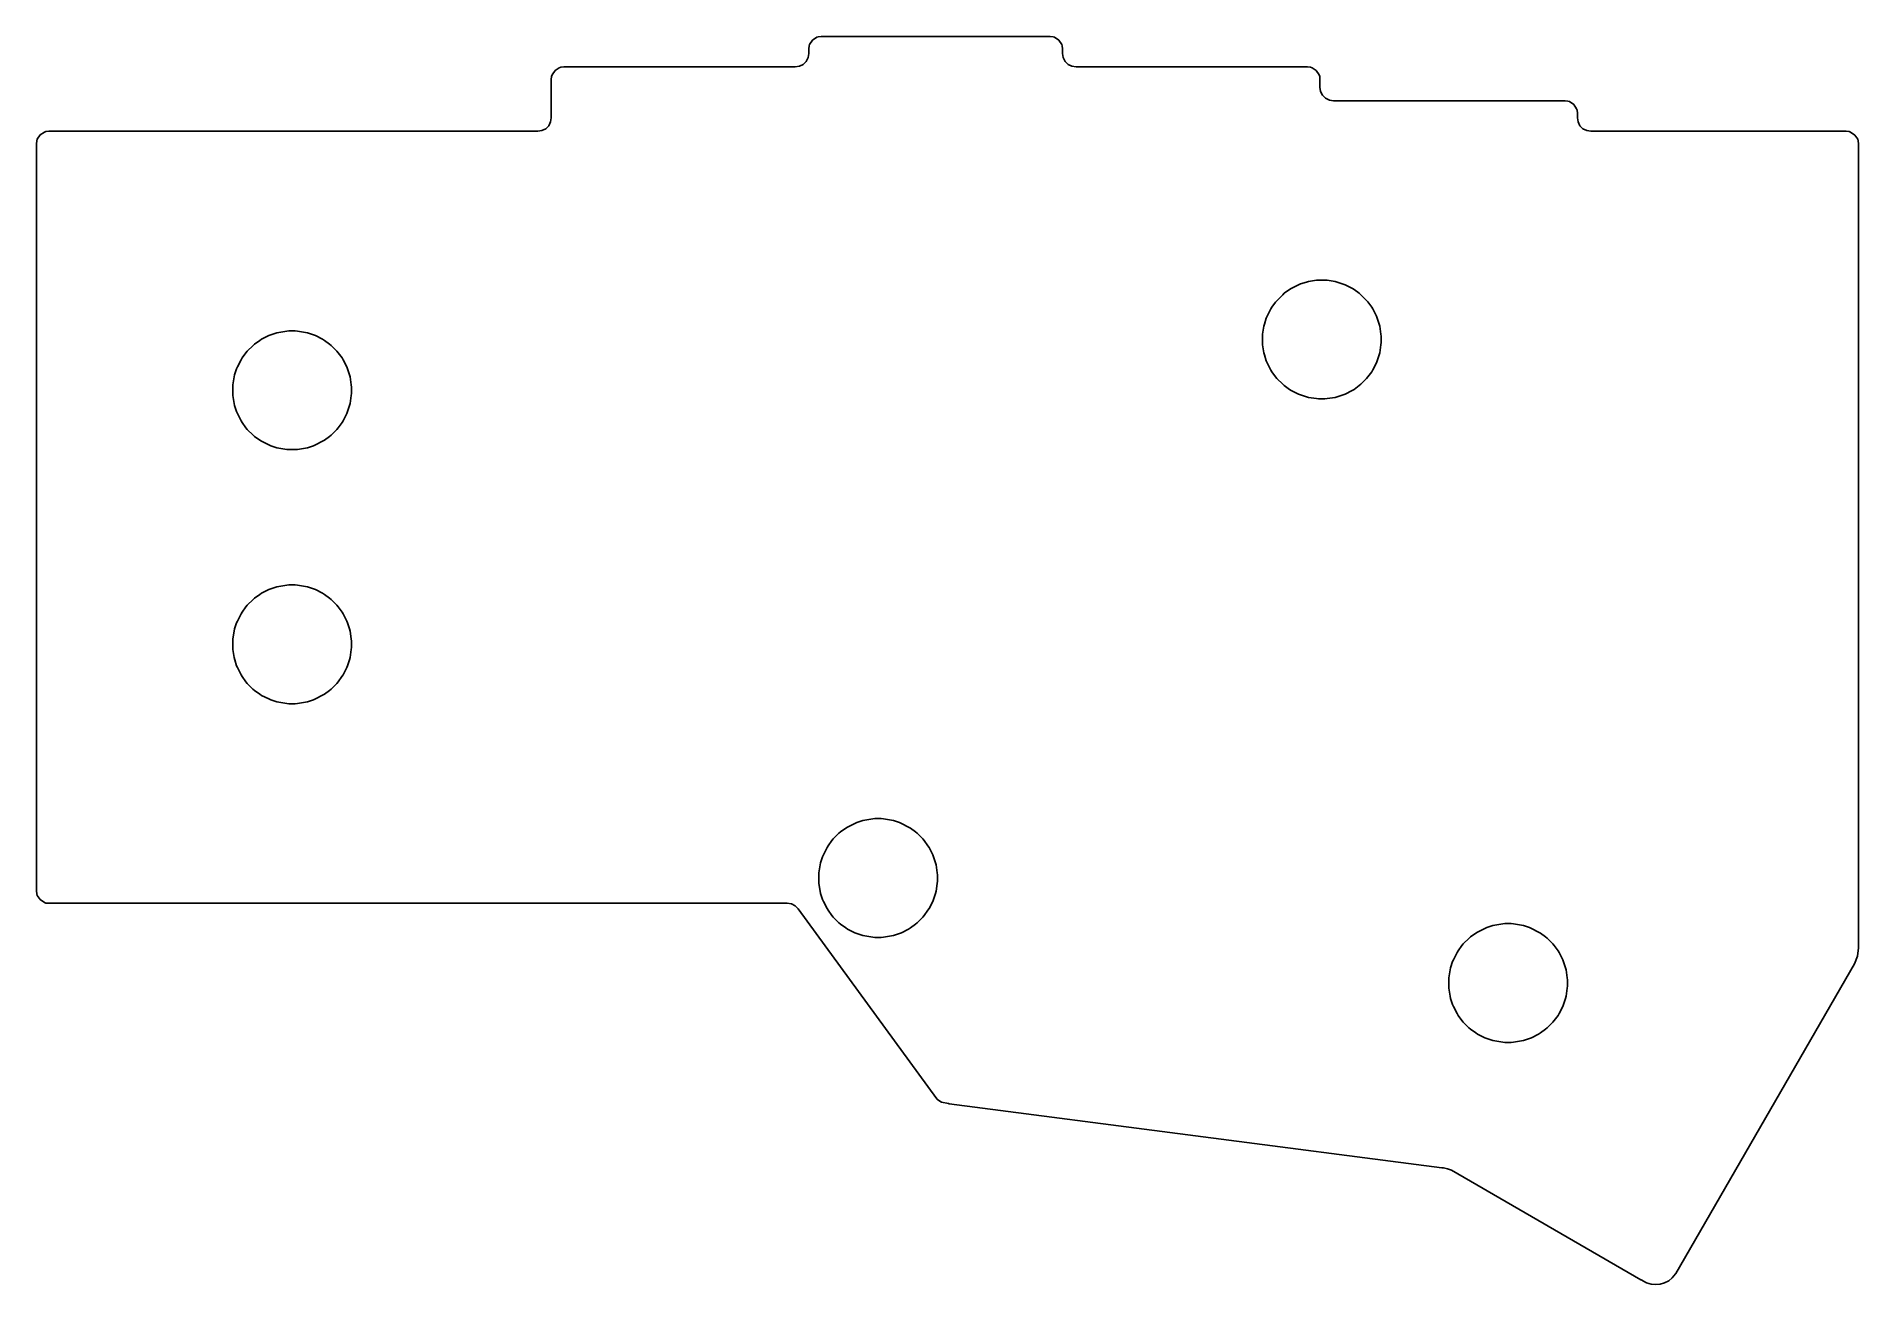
# Model space of a CAD drawing. Header units: metres. Extents: x 0 to 134, y 0 to 92.
import ezdxf

# ---------------------------------------------------------------- set-up
doc = ezdxf.new("R2010")
doc.units = ezdxf.units.M

msp = doc.modelspace()

# ---------------------------------------------------------------- linework, layer by layer
for p, q in [((57.0813, 91.6683), (56.8667, 91.3542)), ((57.3972, 91.8833), (57.0813, 91.6683)), ((57.5077, 91.9185), (57.3972, 91.8833)), ((57.7262, 91.9414), (57.5077, 91.9185)), ((74.629, 91.9414), (57.7262, 91.9414)), ((74.8446, 91.9187), (74.629, 91.9414)), ((74.9566, 91.8828), (74.8446, 91.9187)), ((75.2721, 91.6681), (74.9566, 91.8828)), ((75.4864, 91.3526), (75.2721, 91.6681)), ((56.7597, 90.3824), (56.6176, 90.1036)), ((56.8086, 90.6914), (56.7597, 90.3824)), ((56.8315, 91.2435), (56.8086, 91.0256)), ((56.8086, 91.0256), (56.8086, 90.6914)), ((56.8667, 91.3542), (56.8315, 91.2435)), ((75.5219, 91.2407), (75.4864, 91.3526)), ((75.5449, 91.0219), (75.5219, 91.2407)), ((75.5449, 90.6914), (75.5449, 91.0219)), ((75.5939, 90.3824), (75.5449, 90.6914)), ((75.7359, 90.1036), (75.5939, 90.3824)), ((37.8335, 88.9916), (37.8105, 88.7737)), ((37.8105, 88.7737), (37.8105, 85.9414)), ((37.8691, 89.1037), (37.8335, 88.9916)), ((38.0828, 89.4186), (37.8691, 89.1037)), ((38.3973, 89.6329), (38.0828, 89.4186)), ((38.5089, 89.6687), (38.3973, 89.6329)), ((38.7245, 89.6914), (38.5089, 89.6687)), ((55.8086, 89.6914), (38.7245, 89.6914)), ((56.1176, 89.7403), (55.8086, 89.6914)), ((56.3964, 89.8824), (56.1176, 89.7403)), ((56.6176, 90.1036), (56.3964, 89.8824)), ((75.9571, 89.8824), (75.7359, 90.1036)), ((76.2359, 89.7403), (75.9571, 89.8824)), ((76.5449, 89.6914), (76.2359, 89.7403)), ((93.629, 89.6914), (76.5449, 89.6914)), ((93.8442, 89.6687), (93.629, 89.6914)), ((93.9551, 89.6331), (93.8442, 89.6687)), ((94.2712, 89.4179), (93.9551, 89.6331)), ((94.4849, 89.1019), (94.2712, 89.4179)), ((94.5205, 88.9896), (94.4849, 89.1019)), ((94.543, 88.7694), (94.5205, 88.9896)), ((94.543, 88.1914), (94.543, 88.7694)), ((94.5919, 87.8824), (94.543, 88.1914)), ((94.734, 87.6036), (94.5919, 87.8824)), ((94.9552, 87.3824), (94.734, 87.6036)), ((95.234, 87.2403), (94.9552, 87.3824)), ((95.543, 87.1914), (95.234, 87.2403)), ((112.628, 87.1914), (95.543, 87.1914)), ((112.845, 87.1686), (112.628, 87.1914)), ((112.956, 87.133), (112.845, 87.1686)), ((113.271, 86.9176), (112.956, 87.133)), ((113.485, 86.6014), (113.271, 86.9176)), ((113.52, 86.4889), (113.485, 86.6014)), ((113.543, 86.2674), (113.52, 86.4889)), ((113.543, 85.9395), (113.543, 86.2674)), ((0.396844, 84.883), (0.081759, 84.6687)), ((0.508448, 84.9185), (0.396844, 84.883)), ((0.726315, 84.9414), (0.508448, 84.9185)), ((36.8105, 84.9414), (0.726315, 84.9414)), ((37.1196, 84.9903), (36.8105, 84.9414)), ((37.3983, 85.1324), (37.1196, 84.9903)), ((37.6196, 85.3536), (37.3983, 85.1324)), ((37.7616, 85.6324), (37.6196, 85.3536)), ((37.8105, 85.9414), (37.7616, 85.6324)), ((113.592, 85.6304), (113.543, 85.9395)), ((113.734, 85.3517), (113.592, 85.6304)), ((113.955, 85.1304), (113.734, 85.3517)), ((114.234, 84.9884), (113.955, 85.1304)), ((114.543, 84.9395), (114.234, 84.9884)), ((133.379, 84.9395), (114.543, 84.9395)), ((133.596, 84.9166), (133.379, 84.9395)), ((133.707, 84.8813), (133.596, 84.9166)), ((134.023, 84.6661), (133.707, 84.8813)), ((-0.167894, 84.2423), (-0.191406, 84.0243)), ((-0.191406, 84.0243), (-0.191406, 28.8723)), ((-0.13219, 84.3547), (-0.167894, 84.2423)), ((0.081759, 84.6687), (-0.13219, 84.3547)), ((134.237, 84.351), (134.023, 84.6661)), ((134.272, 84.2417), (134.237, 84.351)), ((134.294, 84.0225), (134.272, 84.2417)), ((134.294, 24.677), (134.294, 84.0225)), ((91.3729, 72.4601), (91.7928, 72.8801)), ((91.7928, 72.8801), (91.9119, 72.9818)), ((91.9119, 72.9818), (92.2909, 73.2574)), ((92.2909, 73.2574), (92.4245, 73.3393)), ((92.4245, 73.3393), (92.9548, 73.6098)), ((92.9548, 73.6098), (93.1001, 73.67)), ((93.1001, 73.67), (93.5475, 73.8154)), ((93.5475, 73.8154), (93.7005, 73.8522)), ((93.7005, 73.8522), (94.2874, 73.9449)), ((94.2874, 73.9449), (94.4435, 73.9572)), ((94.4435, 73.9572), (94.9119, 73.9572)), ((94.9119, 73.9572), (95.0681, 73.9449)), ((95.0681, 73.9449), (95.655, 73.8522)), ((95.655, 73.8522), (95.8083, 73.8153)), ((95.8083, 73.8153), (96.2567, 73.6694)), ((96.2567, 73.6694), (96.4024, 73.6089)), ((96.4024, 73.6089), (96.9317, 73.3384)), ((96.9317, 73.3384), (97.0644, 73.257)), ((97.0644, 73.257), (97.4412, 72.9832)), ((97.4412, 72.9832), (97.5597, 72.8821)), ((97.5597, 72.8821), (97.9806, 72.4622)), ((90.5829, 71.1528), (90.6431, 71.2982)), ((90.6431, 71.2982), (90.9137, 71.8284)), ((90.9137, 71.8284), (90.9956, 71.962)), ((90.9956, 71.962), (91.2711, 72.341)), ((91.2711, 72.341), (91.3729, 72.4601)), ((97.9806, 72.4622), (98.0832, 72.3421)), ((98.0832, 72.3421), (98.361, 71.9599)), ((98.361, 71.9599), (98.4435, 71.8252)), ((98.4435, 71.8252), (98.713, 71.2949)), ((98.713, 71.2949), (98.7728, 71.1502)), ((17.102, 69.92), (17.545, 70.0641)), ((17.545, 70.0641), (17.6965, 70.1005)), ((17.6965, 70.1005), (18.2834, 70.1943)), ((18.2834, 70.1943), (18.4411, 70.2068)), ((18.4411, 70.2068), (18.9143, 70.2068)), ((18.9143, 70.2068), (19.0721, 70.1943)), ((19.0721, 70.1943), (19.659, 70.1005)), ((19.659, 70.1005), (19.8104, 70.0641)), ((19.8104, 70.0641), (20.2535, 69.92)), ((90.2957, 69.8094), (90.308, 69.9655)), ((90.308, 69.9655), (90.4008, 70.5524)), ((90.4008, 70.5524), (90.4375, 70.7054)), ((90.4375, 70.7054), (90.5829, 71.1528)), ((98.7728, 71.1502), (98.9172, 70.7047)), ((98.9172, 70.7047), (98.9537, 70.5524)), ((98.9537, 70.5524), (99.0465, 69.9655)), ((99.0465, 69.9655), (99.0588, 69.8094)), ((14.9941, 68.2094), (15.2707, 68.5904)), ((15.2707, 68.5904), (15.3729, 68.7101)), ((15.3729, 68.7101), (15.7928, 69.1301)), ((15.7928, 69.1301), (15.9125, 69.2323)), ((15.9125, 69.2323), (16.2935, 69.5088)), ((16.2935, 69.5088), (16.4278, 69.5909)), ((16.4278, 69.5909), (16.958, 69.8605)), ((16.958, 69.8605), (17.102, 69.92)), ((20.2535, 69.92), (20.3974, 69.8605)), ((20.3974, 69.8605), (20.9277, 69.5909)), ((20.9277, 69.5909), (21.062, 69.5088)), ((21.062, 69.5088), (21.443, 69.2323)), ((21.443, 69.2323), (21.5627, 69.1301)), ((21.5627, 69.1301), (21.9826, 68.7101)), ((21.9826, 68.7101), (22.0848, 68.5904)), ((22.0848, 68.5904), (22.3613, 68.2094)), ((90.2957, 69.341), (90.2957, 69.8094)), ((90.308, 69.1849), (90.2957, 69.341)), ((90.4008, 68.598), (90.308, 69.1849)), ((90.4376, 68.4446), (90.4008, 68.598)), ((98.9537, 68.598), (98.9171, 68.4453)), ((99.0465, 69.1849), (98.9537, 68.598)), ((99.0588, 69.341), (99.0465, 69.1849)), ((99.0588, 69.8094), (99.0588, 69.341)), ((14.4389, 66.9579), (14.5829, 67.401)), ((14.5829, 67.401), (14.6425, 67.5449)), ((14.6425, 67.5449), (14.912, 68.0752)), ((14.912, 68.0752), (14.9941, 68.2094)), ((22.3613, 68.2094), (22.4435, 68.0752)), ((22.4435, 68.0752), (22.713, 67.5449)), ((22.713, 67.5449), (22.7726, 67.401)), ((22.7726, 67.401), (22.9166, 66.9579)), ((90.5835, 67.9962), (90.4376, 68.4446)), ((90.644, 67.8506), (90.5835, 67.9962)), ((90.9145, 67.3213), (90.644, 67.8506)), ((90.996, 67.1886), (90.9145, 67.3213)), ((98.4426, 67.3245), (98.3606, 67.1906)), ((98.7122, 67.8538), (98.4426, 67.3245)), ((98.7722, 67.9989), (98.7122, 67.8538)), ((98.9171, 68.4453), (98.7722, 67.9989)), ((14.2961, 66.0618), (14.3086, 66.2195)), ((14.2961, 65.5886), (14.2961, 66.0618)), ((14.3086, 66.2195), (14.4024, 66.8064)), ((14.4024, 66.8064), (14.4389, 66.9579)), ((22.9166, 66.9579), (22.9531, 66.8064)), ((22.9531, 66.8064), (23.0468, 66.2195)), ((23.0468, 66.2195), (23.0593, 66.0618)), ((23.0593, 66.0618), (23.0593, 65.5886)), ((91.2697, 66.8117), (90.996, 67.1886)), ((91.3708, 66.6933), (91.2697, 66.8117)), ((91.7907, 66.2724), (91.3708, 66.6933)), ((91.9108, 66.1697), (91.7907, 66.2724)), ((92.293, 65.8919), (91.9108, 66.1697)), ((97.4423, 66.1683), (97.0623, 65.8923)), ((97.5617, 66.2703), (97.4423, 66.1683)), ((97.9826, 66.6912), (97.5617, 66.2703)), ((98.0846, 66.8106), (97.9826, 66.6912)), ((98.3606, 67.1906), (98.0846, 66.8106)), ((14.3086, 65.4309), (14.2961, 65.5886)), ((14.4024, 64.8439), (14.3086, 65.4309)), ((14.4389, 64.6925), (14.4024, 64.8439)), ((14.5829, 64.2494), (14.4389, 64.6925)), ((22.9166, 64.6925), (22.7726, 64.2494)), ((22.9531, 64.8439), (22.9166, 64.6925)), ((23.0468, 65.4309), (22.9531, 64.8439)), ((23.0593, 65.5886), (23.0468, 65.4309)), ((92.4278, 65.8095), (92.293, 65.8919)), ((92.958, 65.5399), (92.4278, 65.8095)), ((93.1027, 65.4801), (92.958, 65.5399)), ((93.5482, 65.3357), (93.1027, 65.4801)), ((93.7005, 65.2992), (93.5482, 65.3357)), ((94.2874, 65.2064), (93.7005, 65.2992)), ((94.4435, 65.1942), (94.2874, 65.2064)), ((94.9119, 65.1942), (94.4435, 65.1942)), ((95.0681, 65.2064), (94.9119, 65.1942)), ((95.655, 65.2992), (95.0681, 65.2064)), ((95.8076, 65.3358), (95.655, 65.2992)), ((96.2541, 65.4807), (95.8076, 65.3358)), ((96.3991, 65.5408), (96.2541, 65.4807)), ((96.9284, 65.8103), (96.3991, 65.5408)), ((97.0623, 65.8923), (96.9284, 65.8103)), ((14.6425, 64.1055), (14.5829, 64.2494)), ((14.912, 63.5752), (14.6425, 64.1055)), ((14.9941, 63.4409), (14.912, 63.5752)), ((15.2707, 63.06), (14.9941, 63.4409)), ((22.3613, 63.4409), (22.0848, 63.06)), ((22.4435, 63.5752), (22.3613, 63.4409)), ((22.713, 64.1055), (22.4435, 63.5752)), ((22.7726, 64.2494), (22.713, 64.1055)), ((15.3729, 62.9402), (15.2707, 63.06)), ((15.7928, 62.5203), (15.3729, 62.9402)), ((15.9125, 62.4181), (15.7928, 62.5203)), ((16.2935, 62.1416), (15.9125, 62.4181)), ((16.4278, 62.0595), (16.2935, 62.1416)), ((16.958, 61.7899), (16.4278, 62.0595)), ((20.9277, 62.0595), (20.3974, 61.7899)), ((21.062, 62.1416), (20.9277, 62.0595)), ((21.443, 62.4181), (21.062, 62.1416)), ((21.5627, 62.5203), (21.443, 62.4181)), ((21.9826, 62.9402), (21.5627, 62.5203)), ((22.0848, 63.06), (21.9826, 62.9402)), ((17.102, 61.7304), (16.958, 61.7899)), ((17.545, 61.5863), (17.102, 61.7304)), ((17.6965, 61.5499), (17.545, 61.5863)), ((18.2834, 61.4561), (17.6965, 61.5499)), ((18.4411, 61.4436), (18.2834, 61.4561)), ((18.9143, 61.4436), (18.4411, 61.4436)), ((19.0721, 61.4561), (18.9143, 61.4436)), ((19.659, 61.5499), (19.0721, 61.4561)), ((19.8104, 61.5863), (19.659, 61.5499)), ((20.2535, 61.7304), (19.8104, 61.5863)), ((20.3974, 61.7899), (20.2535, 61.7304)), ((16.4245, 50.8393), (16.9548, 51.1098)), ((16.9548, 51.1098), (17.1001, 51.17)), ((17.1001, 51.17), (17.5475, 51.3154)), ((17.5475, 51.3154), (17.7005, 51.3522)), ((17.7005, 51.3522), (18.2874, 51.4449)), ((18.2874, 51.4449), (18.4435, 51.4572)), ((18.4435, 51.4572), (18.9119, 51.4572)), ((18.9119, 51.4572), (19.0681, 51.4449)), ((19.0681, 51.4449), (19.655, 51.3522)), ((19.655, 51.3522), (19.8083, 51.3153)), ((19.8083, 51.3153), (20.2567, 51.1694)), ((20.2567, 51.1694), (20.4024, 51.1089)), ((20.4024, 51.1089), (20.9317, 50.8384)), ((14.9941, 49.4594), (15.2707, 49.8404)), ((15.2707, 49.8404), (15.3729, 49.9601)), ((15.3729, 49.9601), (15.7928, 50.3801)), ((15.7928, 50.3801), (15.9119, 50.4818)), ((15.9119, 50.4818), (16.2909, 50.7574)), ((16.2909, 50.7574), (16.4245, 50.8393)), ((20.9317, 50.8384), (21.0644, 50.757)), ((21.0644, 50.757), (21.4412, 50.4832)), ((21.4412, 50.4832), (21.5597, 50.3821)), ((21.5597, 50.3821), (21.9806, 49.9622)), ((21.9806, 49.9622), (22.0832, 49.8421)), ((22.0832, 49.8421), (22.361, 49.4599)), ((14.4389, 48.2079), (14.5829, 48.651)), ((14.5829, 48.651), (14.6425, 48.7949)), ((14.6425, 48.7949), (14.912, 49.3252)), ((14.912, 49.3252), (14.9941, 49.4594)), ((22.361, 49.4599), (22.4435, 49.3252)), ((22.4435, 49.3252), (22.713, 48.7949)), ((22.713, 48.7949), (22.7726, 48.651)), ((22.7726, 48.651), (22.9166, 48.2079)), ((14.2961, 47.3118), (14.3086, 47.4695)), ((14.2961, 46.8386), (14.2961, 47.3118)), ((14.3086, 47.4695), (14.4024, 48.0564)), ((14.4024, 48.0564), (14.4389, 48.2079)), ((22.9166, 48.2079), (22.9531, 48.0564)), ((22.9531, 48.0564), (23.0468, 47.4695)), ((23.0468, 47.4695), (23.0593, 47.3118)), ((23.0593, 47.3118), (23.0593, 46.8386)), ((14.3086, 46.6809), (14.2961, 46.8386)), ((14.4024, 46.0939), (14.3086, 46.6809)), ((14.439, 45.9422), (14.4024, 46.0939)), ((14.5835, 45.4981), (14.439, 45.9422)), ((22.9165, 45.9422), (22.7719, 45.4981)), ((22.9531, 46.0939), (22.9165, 45.9422)), ((23.0468, 46.6809), (22.9531, 46.0939)), ((23.0593, 46.8386), (23.0468, 46.6809)), ((14.6433, 45.3538), (14.5835, 45.4981)), ((14.9128, 44.8245), (14.6433, 45.3538)), ((14.9945, 44.6911), (14.9128, 44.8245)), ((15.2693, 44.3123), (14.9945, 44.6911)), ((22.3606, 44.6906), (22.0846, 44.3106)), ((22.4426, 44.8245), (22.3606, 44.6906)), ((22.7122, 45.3538), (22.4426, 44.8245)), ((22.7719, 45.4981), (22.7122, 45.3538)), ((15.3708, 44.1933), (15.2693, 44.3123)), ((15.7907, 43.7724), (15.3708, 44.1933)), ((15.9108, 43.6697), (15.7907, 43.7724)), ((16.293, 43.3919), (15.9108, 43.6697)), ((16.4278, 43.3095), (16.293, 43.3919)), ((16.958, 43.0399), (16.4278, 43.3095)), ((17.1027, 42.9801), (16.958, 43.0399)), ((20.3991, 43.0408), (20.2541, 42.9807)), ((20.9284, 43.3103), (20.3991, 43.0408)), ((21.0623, 43.3923), (20.9284, 43.3103)), ((21.4423, 43.6683), (21.0623, 43.3923)), ((21.5617, 43.7703), (21.4423, 43.6683)), ((21.9826, 44.1912), (21.5617, 43.7703)), ((22.0846, 44.3106), (21.9826, 44.1912)), ((17.5482, 42.8357), (17.1027, 42.9801)), ((17.7005, 42.7992), (17.5482, 42.8357)), ((18.2874, 42.7064), (17.7005, 42.7992)), ((18.4435, 42.6942), (18.2874, 42.7064)), ((18.9119, 42.6942), (18.4435, 42.6942)), ((19.0681, 42.7064), (18.9119, 42.6942)), ((19.655, 42.7992), (19.0681, 42.7064)), ((19.8076, 42.8358), (19.655, 42.7992)), ((20.2541, 42.9807), (19.8076, 42.8358)), ((59.6778, 33.5909), (60.208, 33.8605)), ((60.208, 33.8605), (60.352, 33.92)), ((60.352, 33.92), (60.795, 34.0641)), ((60.795, 34.0641), (60.9465, 34.1005)), ((60.9465, 34.1005), (61.5334, 34.1943)), ((61.5334, 34.1943), (61.6911, 34.2068)), ((61.6911, 34.2068), (62.1643, 34.2068)), ((62.1643, 34.2068), (62.3221, 34.1943)), ((62.3221, 34.1943), (62.909, 34.1005)), ((62.909, 34.1005), (63.0604, 34.0641)), ((63.0604, 34.0641), (63.5035, 33.92)), ((63.5035, 33.92), (63.6474, 33.8605)), ((63.6474, 33.8605), (64.1777, 33.5909)), ((58.2441, 32.2094), (58.5207, 32.5904)), ((58.5207, 32.5904), (58.6229, 32.7101)), ((58.6229, 32.7101), (59.0428, 33.1301)), ((59.0428, 33.1301), (59.1625, 33.2323)), ((59.1625, 33.2323), (59.5435, 33.5088)), ((59.5435, 33.5088), (59.6778, 33.5909)), ((64.1777, 33.5909), (64.312, 33.5088)), ((64.312, 33.5088), (64.693, 33.2323)), ((64.693, 33.2323), (64.8127, 33.1301)), ((64.8127, 33.1301), (65.2326, 32.7101)), ((65.2326, 32.7101), (65.3348, 32.5904)), ((65.3348, 32.5904), (65.6113, 32.2094)), ((57.6524, 30.8064), (57.6889, 30.9579)), ((57.6889, 30.9579), (57.8329, 31.401)), ((57.8329, 31.401), (57.8925, 31.5449)), ((57.8925, 31.5449), (58.162, 32.0752)), ((58.162, 32.0752), (58.2441, 32.2094)), ((65.6113, 32.2094), (65.6935, 32.0752)), ((65.6935, 32.0752), (65.963, 31.5449)), ((65.963, 31.5449), (66.0226, 31.401)), ((66.0226, 31.401), (66.1666, 30.9579)), ((66.1666, 30.9579), (66.2031, 30.8064)), ((57.5461, 30.0618), (57.5586, 30.2195)), ((57.5461, 29.5886), (57.5461, 30.0618)), ((57.5586, 29.4309), (57.5461, 29.5886)), ((57.5586, 30.2195), (57.6524, 30.8064)), ((66.2031, 30.8064), (66.2968, 30.2195)), ((66.2968, 30.2195), (66.3093, 30.0618)), ((66.3093, 29.5886), (66.2968, 29.4309)), ((66.3093, 30.0618), (66.3093, 29.5886)), ((-0.191406, 28.8723), (-0.167981, 28.6558)), ((-0.167981, 28.6558), (-0.132305, 28.5437)), ((-0.132305, 28.5437), (0.081864, 28.2289)), ((57.6524, 28.8439), (57.5586, 29.4309)), ((57.689, 28.6922), (57.6524, 28.8439)), ((57.8335, 28.2481), (57.689, 28.6922)), ((57.8933, 28.1038), (57.8335, 28.2481)), ((66.0219, 28.2481), (65.9622, 28.1038)), ((66.1665, 28.6922), (66.0219, 28.2481)), ((66.2031, 28.8439), (66.1665, 28.6922)), ((66.2968, 29.4309), (66.2031, 28.8439)), ((0.081864, 28.2289), (0.396369, 28.0153)), ((0.396369, 28.0153), (0.506759, 27.9805)), ((0.506759, 27.9805), (0.726829, 27.958)), ((0.726829, 27.958), (55.2285, 27.958)), ((55.2285, 27.958), (55.5375, 27.9091)), ((55.5375, 27.9091), (55.8163, 27.767)), ((55.8163, 27.767), (56.0365, 27.5472)), ((56.0365, 27.5472), (66.2548, 13.5333)), ((58.1628, 27.5745), (57.8933, 28.1038)), ((58.2445, 27.4411), (58.1628, 27.5745)), ((58.5193, 27.0623), (58.2445, 27.4411)), ((58.6208, 26.9433), (58.5193, 27.0623)), ((59.0407, 26.5224), (58.6208, 26.9433)), ((65.2347, 26.9433), (64.8147, 26.5224)), ((65.3362, 27.0623), (65.2347, 26.9433)), ((65.6109, 27.4411), (65.3362, 27.0623)), ((65.6926, 27.5745), (65.6109, 27.4411)), ((65.9622, 28.1038), (65.6926, 27.5745)), ((59.1608, 26.4197), (59.0407, 26.5224)), ((59.543, 26.1419), (59.1608, 26.4197)), ((59.6778, 26.0595), (59.543, 26.1419)), ((60.208, 25.7899), (59.6778, 26.0595)), ((60.352, 25.7304), (60.208, 25.7899)), ((60.795, 25.5863), (60.352, 25.7304)), ((60.9465, 25.5499), (60.795, 25.5863)), ((63.0604, 25.5863), (62.909, 25.5499)), ((63.5035, 25.7304), (63.0604, 25.5863)), ((63.6474, 25.7899), (63.5035, 25.7304)), ((64.1777, 26.0595), (63.6474, 25.7899)), ((64.3125, 26.1419), (64.1777, 26.0595)), ((64.6947, 26.4197), (64.3125, 26.1419)), ((64.8147, 26.5224), (64.6947, 26.4197)), ((105.662, 25.4818), (106.041, 25.7574)), ((106.041, 25.7574), (106.175, 25.8393)), ((106.175, 25.8393), (106.705, 26.1098)), ((106.705, 26.1098), (106.85, 26.17)), ((106.85, 26.17), (107.298, 26.3154)), ((107.298, 26.3154), (107.45, 26.3522)), ((107.45, 26.3522), (108.037, 26.4449)), ((108.037, 26.4449), (108.194, 26.4572)), ((108.194, 26.4572), (108.662, 26.4572)), ((108.662, 26.4572), (108.818, 26.4449)), ((108.818, 26.4449), (109.405, 26.3522)), ((109.405, 26.3522), (109.558, 26.3153)), ((109.558, 26.3153), (110.007, 26.1694)), ((110.007, 26.1694), (110.152, 26.1089)), ((110.152, 26.1089), (110.682, 25.8384)), ((110.682, 25.8384), (110.814, 25.757)), ((110.814, 25.757), (111.191, 25.4832)), ((61.5334, 25.4561), (60.9465, 25.5499)), ((61.6911, 25.4436), (61.5334, 25.4561)), ((62.1643, 25.4436), (61.6911, 25.4436)), ((62.3221, 25.4561), (62.1643, 25.4436)), ((62.909, 25.5499), (62.3221, 25.4561)), ((104.393, 23.7982), (104.664, 24.3284)), ((104.664, 24.3284), (104.746, 24.462)), ((104.746, 24.462), (105.021, 24.841)), ((105.021, 24.841), (105.123, 24.9601)), ((105.123, 24.9601), (105.543, 25.3801)), ((105.543, 25.3801), (105.662, 25.4818)), ((111.191, 25.4832), (111.31, 25.3821)), ((111.31, 25.3821), (111.731, 24.9622)), ((111.731, 24.9622), (111.833, 24.8421)), ((111.833, 24.8421), (112.111, 24.4599)), ((112.111, 24.4599), (112.193, 24.3252)), ((112.193, 24.3252), (112.463, 23.7949)), ((134.22, 24.0569), (134.294, 24.677)), ((104.058, 22.4655), (104.151, 23.0524)), ((104.151, 23.0524), (104.187, 23.2054)), ((104.187, 23.2054), (104.333, 23.6528)), ((104.333, 23.6528), (104.393, 23.7982)), ((112.463, 23.7949), (112.523, 23.6502)), ((112.523, 23.6502), (112.667, 23.2047)), ((112.667, 23.2047), (112.704, 23.0524)), ((112.704, 23.0524), (112.796, 22.4655)), ((120.802, 0.627331), (133.985, 23.4817)), ((133.985, 23.4817), (134.22, 24.0569)), ((104.046, 22.3094), (104.058, 22.4655)), ((104.046, 21.841), (104.046, 22.3094)), ((104.058, 21.6849), (104.046, 21.841)), ((104.151, 21.098), (104.058, 21.6849)), ((112.796, 21.6849), (112.704, 21.098)), ((112.796, 22.4655), (112.809, 22.3094)), ((112.809, 21.841), (112.796, 21.6849)), ((112.809, 22.3094), (112.809, 21.841)), ((104.188, 20.9446), (104.151, 21.098)), ((104.334, 20.4962), (104.188, 20.9446)), ((104.394, 20.3506), (104.334, 20.4962)), ((104.665, 19.8213), (104.394, 20.3506)), ((112.462, 20.3538), (112.193, 19.8245)), ((112.522, 20.4989), (112.462, 20.3538)), ((112.667, 20.9453), (112.522, 20.4989)), ((112.704, 21.098), (112.667, 20.9453)), ((104.746, 19.6886), (104.665, 19.8213)), ((105.02, 19.3117), (104.746, 19.6886)), ((105.121, 19.1933), (105.02, 19.3117)), ((105.541, 18.7724), (105.121, 19.1933)), ((111.733, 19.1912), (111.312, 18.7703)), ((111.835, 19.3106), (111.733, 19.1912)), ((112.111, 19.6906), (111.835, 19.3106)), ((112.193, 19.8245), (112.111, 19.6906)), ((105.661, 18.6697), (105.541, 18.7724)), ((106.043, 18.3919), (105.661, 18.6697)), ((106.178, 18.3095), (106.043, 18.3919)), ((106.708, 18.0399), (106.178, 18.3095)), ((106.853, 17.9801), (106.708, 18.0399)), ((107.298, 17.8357), (106.853, 17.9801)), ((107.45, 17.7992), (107.298, 17.8357)), ((108.037, 17.7064), (107.45, 17.7992)), ((108.194, 17.6942), (108.037, 17.7064)), ((108.662, 17.6942), (108.194, 17.6942)), ((108.818, 17.7064), (108.662, 17.6942)), ((109.405, 17.7992), (108.818, 17.7064)), ((109.558, 17.8358), (109.405, 17.7992)), ((110.004, 17.9807), (109.558, 17.8358)), ((110.149, 18.0408), (110.004, 17.9807)), ((110.678, 18.3103), (110.149, 18.0408)), ((110.812, 18.3923), (110.678, 18.3103)), ((111.192, 18.6683), (110.812, 18.3923)), ((111.312, 18.7703), (111.192, 18.6683)), ((66.2548, 13.5333), (66.2735, 13.5113)), ((66.2735, 13.5113), (66.6013, 13.2918)), ((66.6013, 13.2918), (67.1257, 13.188)), ((67.1257, 13.188), (67.1748, 13.17)), ((67.1748, 13.17), (103.532, 8.44113)), ((103.532, 8.44113), (103.556, 8.43885)), ((103.556, 8.43885), (103.656, 8.42407)), ((103.656, 8.42407), (103.945, 8.36645)), ((103.945, 8.36645), (104.25, 8.25153)), ((104.25, 8.25153), (118.233, 0.169421)), ((118.233, 0.169421), (118.254, 0.161254)), ((118.254, 0.161254), (118.651, -0.051826)), ((119.981, -0.050629), (120.282, 0.10516)), ((120.282, 0.10516), (120.549, 0.316959)), ((120.549, 0.316959), (120.785, 0.600373)), ((120.785, 0.600373), (120.796, 0.61779)), ((120.796, 0.61779), (120.802, 0.627331)), ((118.651, -0.051826), (118.977, -0.148238)), ((118.977, -0.148238), (119.314, -0.179902)), ((119.314, -0.179902), (119.654, -0.145963)), ((119.654, -0.145963), (119.981, -0.050629))]:
    msp.add_line(p, q)

doc.saveas('drawing.dxf')
